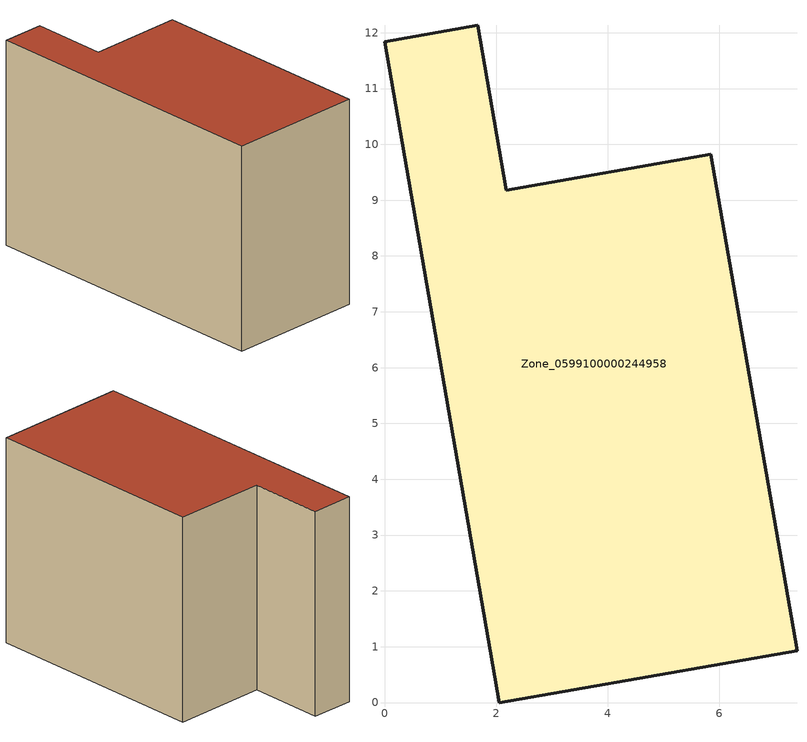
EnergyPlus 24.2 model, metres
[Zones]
Zone_0599100000244958
 floor ground (C_G): 2.06,0 0,11.84 1.67,12.13 2.18,9.18 5.84,9.82 7.39,0.93 z0
 wall outside (C_F): 2.06,0 7.39,0.93 5.84,9.82 2.18,9.18 1.67,12.13 0,11.84 2.06,0 z0:8.19
 roof outside (C_R): 0,11.84 2.06,0 7.39,0.93 5.84,9.82 2.18,9.18 1.67,12.13 z8.19
[BUILDING]
Pand.0599100000244958: North Axis=0; Terrain=City; Loads Convergence Tolerance Value=0.04; Temperature Convergence Tolerance Value=0.4; Solar Distribution=FullExterior; Maximum Number of Warmup Days=25; Minimum Number of Warmup Days=1
[Site:Location]
Rotterdam.The.Hague.AP_ZH_NLD Design_Conditions: Latitude=51.96; Longitude=4.45; Time Zone=1; Elevation=-4.5
[SITE:GROUNDTEMPERATURE:BUILDINGSURFACE]
18, 18, 18, 18, 18, 18, 18, 18, 18, 18, 18, 18
[MATERIAL] Thermal Absorptance=0.9; Solar Absorptance=0.7; Visible Absorptance=0.7
Name | Roughness | Thickness | Conductivity | Density | Specific Heat
G.TI.1992-2005 | MediumSmooth | 0.15 | 0.06 | 540 | 1210
F.TI.1992-2005 | Rough | 0.3 | 0.12 | 1920 | 840
R.TI.1992-2005 | MediumRough | 0.2 | 0.08 | 1500 | 1000
[CONSTRUCTION]
C_G: G.TI.1992-2005
C_F: F.TI.1992-2005
C_R: R.TI.1992-2005
[ZONE]
Zone_0599100000244958: Type=1; Multiplier=1; Ceiling Height=Autocalculate; Volume=Autocalculate; Floor Area=autocalculate; Part of Total Floor Area=Yes
[ZONEINFILTRATION:DESIGNFLOWRATE]
Infil_Zone_0599100000244958: Zone or ZoneList or Space or SpaceList=Zone_0599100000244958; Schedule=AlwaysOn; Design Flow Rate Calculation Method=Flow/Area; Flow Rate per Floor Area=0.0015; Constant Term Coefficient=1; Temperature Term Coefficient=0; Velocity Term Coefficient=0; Velocity Squared Term Coefficient=0
[HVACTEMPLATE:ZONE:IDEALLOADSAIRSYSTEM]
Zone_0599100000244958: Maximum Heating Supply Air Temperature=50; Minimum Cooling Supply Air Temperature=13; Maximum Heating Supply Air Humidity Ratio=0.0156; Minimum Cooling Supply Air Humidity Ratio=0.0077; Heating Limit=NoLimit; Cooling Limit=NoLimit; Dehumidification Control Type=ConstantSensibleHeatRatio; Cooling Sensible Heat Ratio=0.7; Dehumidification Setpoint=60; Humidification Control Type=None; Humidification Setpoint=30; Outdoor Air Method=None; Outdoor Air Flow Rate per Person=0.00944; Outdoor Air Flow Rate per Zone Floor Area=0; Outdoor Air Flow Rate per Zone=0; Demand Controlled Ventilation Type=None; Outdoor Air Economizer Type=NoEconomizer; Heat Recovery Type=None; Sensible Heat Recovery Effectiveness=0.7; Latent Heat Recovery Effectiveness=0.65
[ZONECONTROL:THERMOSTAT]
ThermostatControl_Zone_0599100000244958: Zone or ZoneList=Zone_0599100000244958; Control Type Schedule=DualSetpointControlType; Control 1=Thermostat_Zone_0599100000244958; Temperature Difference Between Cutout And Setpoint=0
[THERMOSTATSETPOINT:DUALSETPOINT]
Thermostat_Zone_0599100000244958: Heating Setpoint Temperature Schedule=HeatingSetpoint_Zone_0599100000244958; Cooling Setpoint Temperature Schedule=CoolingSetpoint_Zone_0599100000244958
[SCHEDULE:COMPACT]
HeatingSetpoint_Zone_0599100000244958: Through: 12/31, For: AllDays, Until: 24:00, 21
CoolingSetpoint_Zone_0599100000244958: Through: 12/31, For: AllDays, Until: 24:00, 24
DualSetpointControlType: Through: 12/31, For: AllDays, Until: 24:00, 4
AlwaysOn: Through: 12/31, For: AllDays, Until: 24:00, 1
